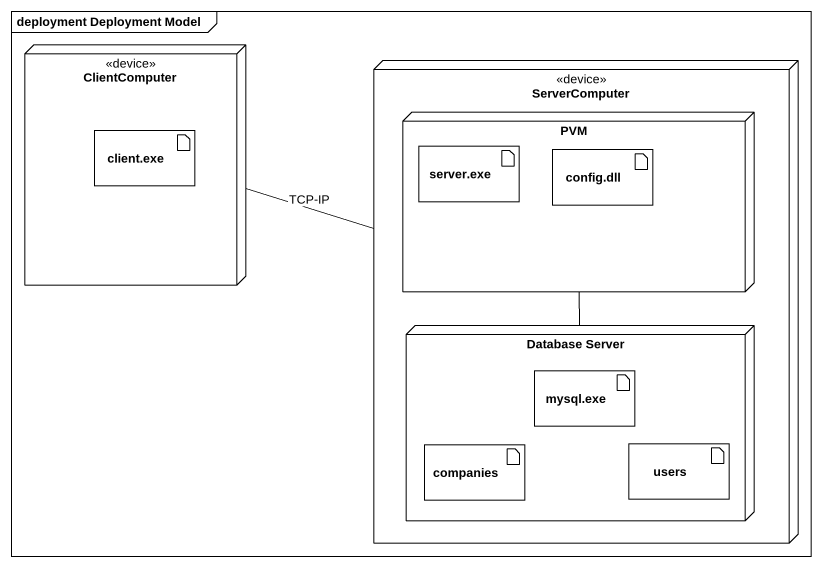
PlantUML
@startuml
mainframe deployment Deployment Model
node ClientComputer <<device>> {
  artifact "client.exe" as client_exe
}
node ServerComputer <<device>> {
  node PVM {
    artifact "server.exe" as server_exe
    artifact "config.dll" as config_dll
  }
  node "Database Server" as Database_Server {
    artifact "mysql.exe" as mysql_exe
    artifact companies
    artifact users
  }
}
ClientComputer -right- ServerComputer : TCP-IP
PVM -- Database_Server
@enduml
